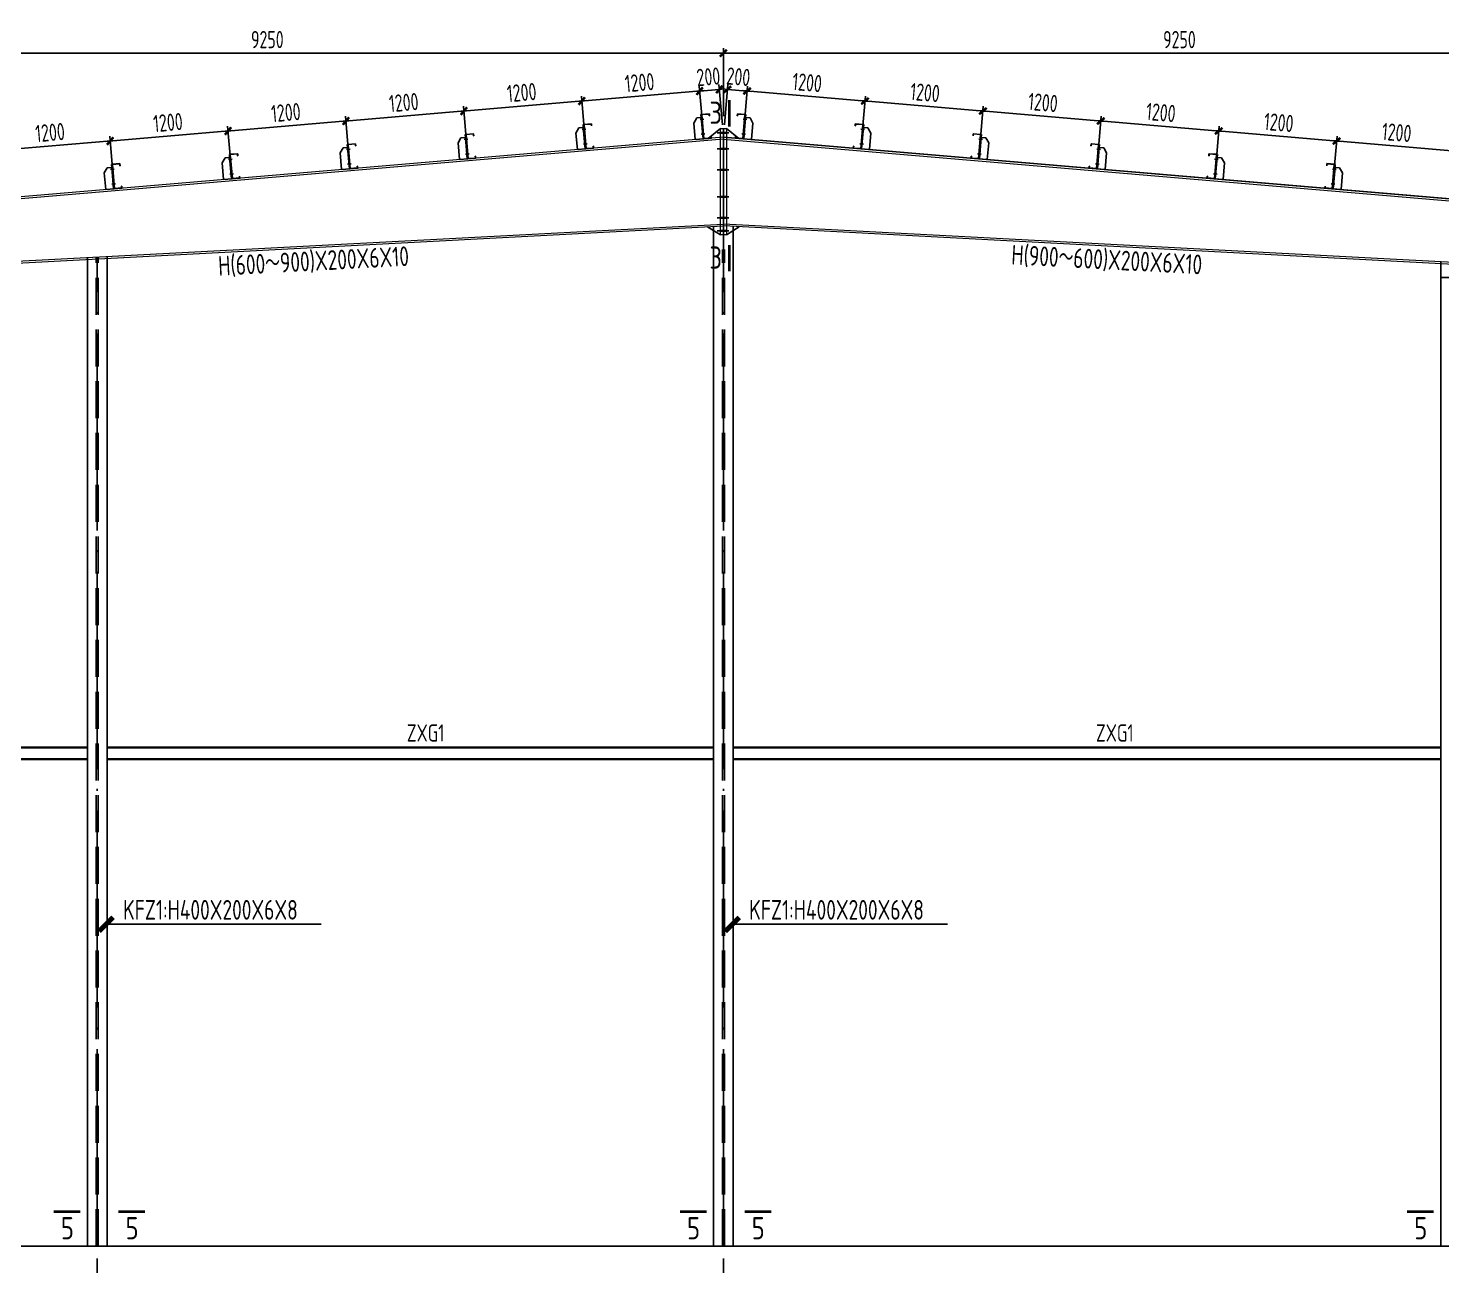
# Model space of a CAD drawing. Extents: x -3102990 to -851544, y -5293060 to -2540151.
# Drawn here: x -1433935 to -1405266, y -2659002 to -2633894 of the extents above; entities that cross this region are included whole.
import ezdxf

# ---------------------------------------------------------------- set-up
doc = ezdxf.new("R2010")
doc.units = 0
doc.header["$LTSCALE"] = 1000
doc.header["$PDMODE"] = 1
doc.linetypes.add('DASH', pattern=[0.35, 0.25, -0.1])
doc.linetypes.add('DOTE', pattern=[2.4200000000000004, 2, -0.2, 0.02, -0.2])
doc.layers.get('0').update_dxf_attribs({"linetype": 'CONTINUOUS'})
doc.layers.get('Defpoints').update_dxf_attribs({"linetype": 'CONTINUOUS'})
for name, color, linetype in [('10', 7, 'CONTINUOUS'), ('AXIS', 253, 'DOTE'), ('COLU', 7, 'CONTINUOUS'), ('DIM', 3, 'CONTINUOUS'), ('NUM', 7, 'CONTINUOUS'), ('REIN', 1, 'CONTINUOUS'), ('TEXT', 7, 'CONTINUOUS'), ('THIN', 7, 'CONTINUOUS'), ('檩托', 151, 'CONTINUOUS')]:
    doc.layers.add(name, color=color, linetype=linetype)
doc.styles.add('SJQYTEXTSTYLE', font='GBXWXT.shx', dxfattribs={"bigfont": 'GBHZFS.shx'})
doc.styles.add('TSSD_Dimension', font='tssdeng.shx', dxfattribs={"width": 0.7, "bigfont": 'Hztxt.shx'})
doc.styles.add('TSSD_Norm', font='Tssdeng.shx', dxfattribs={"width": 0.75, "bigfont": 'hztxt.shx'})
doc.styles.add('TSSD_Rein', font='Tssdeng.shx', dxfattribs={"width": 0.75, "bigfont": 'hztxt.shx'})
doc.dimstyles.new('SJQY_30_100', dxfattribs={"dimtxt": 350, "dimasz": 100, "dimexe": 250, "dimexo": 250, "dimgap": 100, "dimtad": 1, "dimdec": 0, "dimlfac": 0.3, "dimzin": 0, "dimdsep": 46, "dimtxsty": 'SJQYTEXTSTYLE', "dimblk": 'ARCHTICK', "dimcen": 0, "dimclrd": 256, "dimclre": 256, "dimclrt": 256, "dimadec": 0, "dimazin": 0, "dimtfac": 1, "dimtdec": 0, "dimtix": 1, "dimtmove": 2, "dimatfit": 1, "dimldrblk": 'ARCHTICK', "dimfxl": 1, "dimtvp": 1, "dimtolj": 1, "dimtzin": 0, "dimlwd": -1, "dimlwe": -1, "dimarcsym": 0})
doc.dimstyles.new('TSSD_50_100', dxfattribs={"dimtxt": 350, "dimasz": 100, "dimexe": 100, "dimexo": 250, "dimgap": 100, "dimtad": 1, "dimdec": 0, "dimlfac": 0.5, "dimzin": 0, "dimdsep": 46, "dimtxsty": 'TSSD_Dimension', "dimblk": 'ARCHTICK', "dimcen": 0, "dimdle": 100, "dimclrt": 7, "dimadec": 0, "dimazin": 0, "dimtfac": 1, "dimtdec": 0, "dimtix": 1, "dimtmove": 2, "dimatfit": 3, "dimfxl": 1, "dimtolj": 1, "dimtzin": 0, "dimarcsym": 0})

# ---------------------------------------------------------------- blocks, each defined once
blk = doc.blocks.new('_ArchTick')
at = {"color": 0, "const_width": 0.5}
blk.add_lwpolyline([(-0.7071067811866669, -0.7071067811866669), (0.7071067811866669, 0.7071067811866669)], dxfattribs=at)
blk = doc.blocks.new('*D82')
at = {"layer": 'Defpoints', "color": 0, "ltscale": 1.5}
for p in [(-1449336.160786035, -2658605.712315372), (-1390336.160786035, -2658605.712315371), (-1390336.160786035, -2660576.487612515)]:
    blk.add_point(p, dxfattribs=at)
at = {"layer": 'DIM', "color": 0, "lineweight": -2, "ltscale": 1.5}
for p, q in [((-1449336.160786035, -2658855.712315372), (-1449336.160786035, -2660676.487612515)), ((-1390336.160786035, -2658855.712315371), (-1390336.160786035, -2660676.487612515)), ((-1449436.160786035, -2660576.487612515), (-1390236.160786035, -2660576.487612515))]:
    blk.add_line(p, q, dxfattribs=at)
at = {"layer": 'DIM', "color": 0, "lineweight": -2, "ltscale": 1.5, "xscale": 100, "yscale": 100, "zscale": 100, "rotation": 180}
blk.add_blockref('_ArchTick', (-1449336.160786035, -2660576.487612515), dxfattribs=at)
at = {"layer": 'DIM', "color": 0, "lineweight": -2, "ltscale": 1.5, "xscale": 100, "yscale": 100, "zscale": 100}
blk.add_blockref('_ArchTick', (-1390336.160786035, -2660576.487612515), dxfattribs=at)
at = {"layer": 'DIM', "color": 7, "ltscale": 1.5, "insert": (-1419836.160786035, -2660301.487612515), "char_height": 350, "attachment_point": 5, "style": 'TSSD_Dimension'}
blk.add_mtext('\\A1;29500', dxfattribs=at)
blk = doc.blocks.new('A$C28752233')
at = {"layer": '檩托'}
for p, q in [((-151.4193893836346, 22.72065077070147), (-218.6906250243774, -78.09234981797636)), ((-59.53504422144033, 22.72065084520727), (-151.4193893836346, 22.72065077070147)), ((-59.53504426591098, 83.31289750477299), (-59.53504422144033, 22.72065084520727)), ((-46.05664426169824, 83.31289751455188), (-59.53504426591098, 83.31289750477299)), ((-59.53504422144033, 22.72065084520727), (-59.53504391090246, -416.6870925971307)), ((-46.05664426169824, 83.31289751455188), (111.1913557880325, 83.31289762351662)), ((-46.05664390651509, -416.6870925882831), (-46.05664426169824, 83.31289751455188)), ((-46.05664390651509, -416.6870925882831), (-46.05664426169824, 83.31289751455188)), ((-40.4406442559557, 77.69689751788974), (-40.44064390909625, -411.0710925851017)), ((105.5753557906719, 77.69689762126654), (-40.4406442559557, 77.69689751788974)), ((105.5753558196011, 38.38489762227982), (105.5753557906719, 77.69689762126654)), ((111.1913558212109, 38.38489762600511), (105.5753558196011, 38.38489762227982)), ((111.1913557880325, 83.31289762351662), (111.1913558212109, 38.38489762600511)), ((-218.6906250243774, -78.09234981797636), (-218.6906247877632, -416.6870927182026)), ((-86.64684145030333, -17.77510250872001), (-11.9897228529444, -17.77510245610029)), ((-218.6906247877632, -416.6870927182026), (-46.05664390651509, -416.6870925882831)), ((-86.64684124349151, -315.5990926218219), (-11.98972264642362, -315.5990925696678)), ((111.1913561429828, -416.6870924793184), (-46.05664390651509, -416.6870925882831)), ((-40.44064390909625, -411.0710925851017), (105.5753561372403, -411.0710924826562)), ((105.5753561082529, -371.7590924846008), (111.1913561098627, -371.7590924808756)), ((105.5753561372403, -411.0710924826562), (105.5753561082529, -371.7590924846008)), ((111.1913561098627, -371.7590924808756), (111.1913561429828, -416.6870924793184))]:
    blk.add_line(p, q, dxfattribs=at)
at = {"layer": '檩托', "const_width": 19.99999999938275, "elevation": 792.9999999755224}
blk.add_lwpolyline([(-59.53504419163801, -17.77510248916224), (-40.44064418581547, -17.77510247565806)], dxfattribs=at)
at = {"layer": '檩托', "const_width": 19.99999999938275}
blk.add_lwpolyline([(-59.5350439849426, -315.5990926031955), (-40.44064397941111, -315.5990925906226)], dxfattribs=at)
blk = doc.blocks.new('*D83')
at = {"layer": 'Defpoints', "color": 0, "ltscale": 1.5}
for p in [(-1420317.024657983, -2635168.437456179), (-1419836.160786035, -2636105.712315371), (-1420234.732107994, -2636139.489546046)]:
    blk.add_point(p, dxfattribs=at)
at = {"layer": 'DIM', "color": 0, "lineweight": -2, "ltscale": 1.5}
for p, q in [((-1420317.024657983, -2635168.437456179), (-1420416.667488472, -2635176.881763848)), ((-1420255.842877165, -2635890.382469822), (-1420325.468965651, -2635068.794625689)), ((-1419918.453336024, -2635134.660225505), (-1420317.024657983, -2635168.437456179)), ((-1419857.271555207, -2635856.605239147), (-1419926.897643693, -2635035.017395015)), ((-1419918.453336024, -2635134.660225505), (-1419818.810505535, -2635126.215917836))]:
    blk.add_line(p, q, dxfattribs=at)
at = {"layer": 'DIM', "color": 0, "lineweight": -2, "ltscale": 1.5, "xscale": 100, "yscale": 100, "zscale": 100}
for p, rotation in [((-1420317.024657983, -2635168.437456179), 4.844000375071663), ((-1419918.453336024, -2635134.660225505), 184.8440003750717)]:
    blk.add_blockref('_ArchTick', p, dxfattribs=dict(at, rotation=rotation))
at = {"layer": 'DIM', "color": 7, "ltscale": 1.5, "insert": (-1420140.960843092, -2634877.531056995), "char_height": 350, "attachment_point": 5, "rotation": 4.844000375071663, "style": 'TSSD_Dimension'}
blk.add_mtext('\\A1;200', dxfattribs=at)
blk = doc.blocks.new('*D84')
at = {"layer": 'Defpoints', "color": 0, "ltscale": 1.5}
for p in [(-1422708.452566181, -2635371.100838228), (-1422626.160016195, -2636342.152928096), (-1420234.732107994, -2636139.489546045)]:
    blk.add_point(p, dxfattribs=at)
at = {"layer": 'DIM', "color": 0, "lineweight": -2, "ltscale": 1.5}
for p, q in [((-1420217.38182749, -2635159.993148515), (-1422808.095396671, -2635379.545145897)), ((-1420255.842877165, -2635890.382469821), (-1420325.468965648, -2635068.794625694)), ((-1422647.270785366, -2636093.045851872), (-1422716.89687385, -2635271.458007738))]:
    blk.add_line(p, q, dxfattribs=at)
at = {"layer": 'DIM', "color": 0, "lineweight": -2, "ltscale": 1.5, "xscale": 100, "yscale": 100, "zscale": 100}
for p, rotation in [((-1420317.02465798, -2635168.437456184), 4.844000374924411), ((-1422708.452566181, -2635371.100838228), 184.8440003749244)]:
    blk.add_blockref('_ArchTick', p, dxfattribs=dict(at, rotation=rotation))
at = {"layer": 'DIM', "color": 7, "ltscale": 1.5, "insert": (-1421535.960458169, -2634995.751363359), "char_height": 350, "attachment_point": 5, "rotation": 4.844000374924467, "style": 'TSSD_Dimension'}
blk.add_mtext('\\A1;1200', dxfattribs=at)
blk = doc.blocks.new('*D85')
at = {"layer": 'Defpoints', "color": 0, "ltscale": 1.5}
for p in [(-1425099.880511299, -2635573.764223407), (-1422626.160016195, -2636342.152928096), (-1425017.587961313, -2636544.816313275)]:
    blk.add_point(p, dxfattribs=at)
at = {"layer": 'DIM', "color": 0, "lineweight": -2, "ltscale": 1.5}
for p, q in [((-1422608.809735691, -2635362.656530567), (-1425199.523341789, -2635582.208531076)), ((-1425038.698730484, -2636295.709237051), (-1425108.324818968, -2635474.121392918)), ((-1422647.270785366, -2636093.045851872), (-1422716.896873849, -2635271.458007745))]:
    blk.add_line(p, q, dxfattribs=at)
at = {"layer": 'DIM', "color": 0, "lineweight": -2, "ltscale": 1.5, "xscale": 100, "yscale": 100, "zscale": 100}
for p, rotation in [((-1425099.880511299, -2635573.764223407), 184.8440003749244), ((-1422708.452566181, -2635371.100838235), 4.844000374924411)]:
    blk.add_blockref('_ArchTick', p, dxfattribs=dict(at, rotation=rotation))
at = {"layer": 'DIM', "color": 7, "ltscale": 1.5, "insert": (-1423927.388384828, -2635198.414746975), "char_height": 350, "attachment_point": 5, "rotation": 4.844000374924467, "style": 'TSSD_Dimension'}
blk.add_mtext('\\A1;1200', dxfattribs=at)
blk = doc.blocks.new('*D86')
at = {"layer": 'Defpoints', "color": 0, "ltscale": 1.5}
for p in [(-1427491.30845352, -2635776.42760834), (-1425017.587961313, -2636544.816313275), (-1427409.015903534, -2636747.479698209)]:
    blk.add_point(p, dxfattribs=at)
at = {"layer": 'DIM', "color": 0, "lineweight": -2, "ltscale": 1.5}
for p, q in [((-1425038.698730484, -2636295.709237051), (-1425108.324818967, -2635474.121392922)), ((-1425000.237680809, -2635565.319915744), (-1427590.95128401, -2635784.871916008)), ((-1427430.126672705, -2636498.372621985), (-1427499.752761189, -2635676.78477785))]:
    blk.add_line(p, q, dxfattribs=at)
at = {"layer": 'DIM', "color": 0, "lineweight": -2, "ltscale": 1.5, "xscale": 100, "yscale": 100, "zscale": 100}
for p, rotation in [((-1425099.880511299, -2635573.764223412), 4.844000374924411), ((-1427491.30845352, -2635776.42760834), 184.8440003749244)]:
    blk.add_blockref('_ArchTick', p, dxfattribs=dict(at, rotation=rotation))
at = {"layer": 'DIM', "color": 7, "ltscale": 1.5, "insert": (-1426318.816328498, -2635401.078132029), "char_height": 350, "attachment_point": 5, "rotation": 4.844000374924467, "style": 'TSSD_Dimension'}
blk.add_mtext('\\A1;1200', dxfattribs=at)
blk = doc.blocks.new('*D87')
at = {"layer": 'Defpoints', "color": 0, "ltscale": 1.5}
for p in [(-1429882.736361722, -2635979.090990393), (-1429800.443811736, -2636950.14308026), (-1427409.015903534, -2636747.47969821)]:
    blk.add_point(p, dxfattribs=at)
at = {"layer": 'DIM', "color": 0, "lineweight": -2, "ltscale": 1.5}
for p, q in [((-1427391.66562303, -2635767.98330068), (-1429982.379192211, -2635987.535298062)), ((-1427430.126672705, -2636498.372621986), (-1427499.752761188, -2635676.784777859)), ((-1429821.554580906, -2636701.036004036), (-1429891.18066939, -2635879.448159903))]:
    blk.add_line(p, q, dxfattribs=at)
at = {"layer": 'DIM', "color": 0, "lineweight": -2, "ltscale": 1.5, "xscale": 100, "yscale": 100, "zscale": 100}
for p, rotation in [((-1427491.30845352, -2635776.427608348), 4.844000374924411), ((-1429882.736361722, -2635979.090990393), 184.8440003749244)]:
    blk.add_blockref('_ArchTick', p, dxfattribs=dict(at, rotation=rotation))
at = {"layer": 'DIM', "color": 7, "ltscale": 1.5, "insert": (-1428710.244253709, -2635603.741515524), "char_height": 350, "attachment_point": 5, "rotation": 4.844000374924467, "style": 'TSSD_Dimension'}
blk.add_mtext('\\A1;1200', dxfattribs=at)
blk = doc.blocks.new('*D88')
at = {"layer": 'Defpoints', "color": 0, "ltscale": 1.5}
for p in [(-1432274.164306839, -2636181.754375571), (-1429800.443811736, -2636950.14308026), (-1432191.871756854, -2637152.806465439)]:
    blk.add_point(p, dxfattribs=at)
at = {"layer": 'DIM', "color": 0, "lineweight": -2, "ltscale": 1.5}
for p, q in [((-1429783.093531231, -2635970.64668273), (-1432373.807137329, -2636190.19868324)), ((-1432212.982526024, -2636903.699389215), (-1432282.608614508, -2636082.111545082)), ((-1429821.554580906, -2636701.036004036), (-1429891.180669389, -2635879.448159909))]:
    blk.add_line(p, q, dxfattribs=at)
at = {"layer": 'DIM', "color": 0, "lineweight": -2, "ltscale": 1.5, "xscale": 100, "yscale": 100, "zscale": 100}
for p, rotation in [((-1432274.164306839, -2636181.754375571), 184.8440003749244), ((-1429882.736361721, -2635979.090990399), 4.844000374924411)]:
    blk.add_blockref('_ArchTick', p, dxfattribs=dict(at, rotation=rotation))
at = {"layer": 'DIM', "color": 7, "ltscale": 1.5, "insert": (-1431101.672180368, -2635806.404899138), "char_height": 350, "attachment_point": 5, "rotation": 4.844000374924467, "style": 'TSSD_Dimension'}
blk.add_mtext('\\A1;1200', dxfattribs=at)
blk = doc.blocks.new('*D89')
at = {"layer": 'Defpoints', "color": 0, "ltscale": 1.5}
for p in [(-1434665.592249061, -2636384.417760506), (-1432191.871756854, -2637152.806465439), (-1434583.299699074, -2637355.469850373)]:
    blk.add_point(p, dxfattribs=at)
at = {"layer": 'DIM', "color": 0, "lineweight": -2, "ltscale": 1.5}
for p, q in [((-1432212.982526024, -2636903.699389215), (-1432282.608614507, -2636082.111545089)), ((-1432174.521476349, -2636173.31006791), (-1434765.23507955, -2636392.862068174)), ((-1434604.410468245, -2637106.362774149), (-1434674.036556729, -2636284.774930016))]:
    blk.add_line(p, q, dxfattribs=at)
at = {"layer": 'DIM', "color": 0, "lineweight": -2, "ltscale": 1.5, "xscale": 100, "yscale": 100, "zscale": 100}
for p, rotation in [((-1432274.164306839, -2636181.754375579), 4.844000374924411), ((-1434665.592249061, -2636384.417760506), 184.8440003749244)]:
    blk.add_blockref('_ArchTick', p, dxfattribs=dict(at, rotation=rotation))
at = {"layer": 'DIM', "color": 7, "ltscale": 1.5, "insert": (-1433493.100124038, -2636009.068284196), "char_height": 350, "attachment_point": 5, "rotation": 4.844000374924467, "style": 'TSSD_Dimension'}
blk.add_mtext('\\A1;1200', dxfattribs=at)
blk = doc.blocks.new('*D94')
at = {"layer": 'Defpoints', "color": 0, "ltscale": 1.5}
for p in [(-1438336.160786035, -2634398.650679577), (-1438336.160786035, -2635925.712315371), (-1419836.160786035, -2635925.712315371)]:
    blk.add_point(p, dxfattribs=at)
at = {"layer": 'DIM', "color": 0, "lineweight": -2, "ltscale": 1.5}
for p, q in [((-1438336.160786035, -2635675.712315371), (-1438336.160786035, -2634298.650679577)), ((-1419836.160786035, -2635675.712315371), (-1419836.160786035, -2634298.650679577)), ((-1419736.160786035, -2634398.650679577), (-1438436.160786035, -2634398.650679577))]:
    blk.add_line(p, q, dxfattribs=at)
at = {"layer": 'DIM', "color": 0, "lineweight": -2, "ltscale": 1.5, "xscale": 100, "yscale": 100, "zscale": 100, "rotation": 180}
blk.add_blockref('_ArchTick', (-1438336.160786035, -2634398.650679577), dxfattribs=at)
at = {"layer": 'DIM', "color": 0, "lineweight": -2, "ltscale": 1.5, "xscale": 100, "yscale": 100, "zscale": 100}
blk.add_blockref('_ArchTick', (-1419836.160786035, -2634398.650679577), dxfattribs=at)
at = {"layer": 'DIM', "color": 7, "ltscale": 1.5, "insert": (-1429086.160786035, -2634123.650679577), "char_height": 350, "attachment_point": 5, "style": 'TSSD_Dimension'}
blk.add_mtext('\\A1;9250', dxfattribs=at)
blk = doc.blocks.new('*D115')
at = {"layer": 'Defpoints', "color": 0, "ltscale": 1.5}
for p in [(-1416963.869005883, -2635371.10083823), (-1419437.589464077, -2636139.489546045), (-1417046.161555876, -2636342.152928096)]:
    blk.add_point(p, dxfattribs=at)
at = {"layer": 'DIM', "color": 0, "lineweight": -2, "ltscale": 1.5}
for p, q in [((-1419454.939744572, -2635159.993148499), (-1416864.226175393, -2635379.545145899)), ((-1419416.478694904, -2635890.382469821), (-1419346.852606414, -2635068.794625678)), ((-1417025.050786703, -2636093.045851872), (-1416955.424698214, -2635271.45800774))]:
    blk.add_line(p, q, dxfattribs=at)
at = {"layer": 'DIM', "color": 0, "lineweight": -2, "ltscale": 1.5, "xscale": 100, "yscale": 100, "zscale": 100}
for p, rotation in [((-1419355.296914083, -2635168.437456168), 175.1559996246609), ((-1416963.869005883, -2635371.10083823), 355.1559996246609)]:
    blk.add_blockref('_ArchTick', p, dxfattribs=dict(at, rotation=rotation))
at = {"layer": 'DIM', "color": 7, "ltscale": 1.5, "insert": (-1418136.361113893, -2634995.751363352), "char_height": 350, "attachment_point": 5, "rotation": 355.15599962466086, "style": 'TSSD_Dimension'}
blk.add_mtext('\\A1;1200', dxfattribs=at)
blk = doc.blocks.new('*D116')
at = {"layer": 'Defpoints', "color": 0, "ltscale": 1.5}
for p in [(-1414572.441060765, -2635573.764223408), (-1417046.161555876, -2636342.152928096), (-1414654.733610758, -2636544.816313275)]:
    blk.add_point(p, dxfattribs=at)
at = {"layer": 'DIM', "color": 0, "lineweight": -2, "ltscale": 1.5}
for p, q in [((-1417063.511836371, -2635362.656530548), (-1414472.798230275, -2635582.208531077)), ((-1417025.050786703, -2636093.045851872), (-1416955.424698213, -2635271.458007728)), ((-1414633.622841585, -2636295.709237051), (-1414563.996753096, -2635474.121392918))]:
    blk.add_line(p, q, dxfattribs=at)
at = {"layer": 'DIM', "color": 0, "lineweight": -2, "ltscale": 1.5, "xscale": 100, "yscale": 100, "zscale": 100}
for p, rotation in [((-1416963.869005882, -2635371.100838217), 175.1559996246609), ((-1414572.441060765, -2635573.764223408), 355.1559996246609)]:
    blk.add_blockref('_ArchTick', p, dxfattribs=dict(at, rotation=rotation))
at = {"layer": 'DIM', "color": 7, "ltscale": 1.5, "insert": (-1415744.933187233, -2635198.414746966), "char_height": 350, "attachment_point": 5, "rotation": 355.15599962466086, "style": 'TSSD_Dimension'}
blk.add_mtext('\\A1;1200', dxfattribs=at)
blk = doc.blocks.new('*D117')
at = {"layer": 'Defpoints', "color": 0, "ltscale": 1.5}
for p in [(-1412181.013118543, -2635776.427608343), (-1414654.733610758, -2636544.816313275), (-1412263.305668537, -2636747.479698209)]:
    blk.add_point(p, dxfattribs=at)
at = {"layer": 'DIM', "color": 0, "lineweight": -2, "ltscale": 1.5}
for p, q in [((-1414633.622841585, -2636295.709237051), (-1414563.996753095, -2635474.121392909)), ((-1414672.083891253, -2635565.319915729), (-1412081.370288054, -2635784.871916012)), ((-1412242.194899364, -2636498.372621985), (-1412172.568810874, -2635676.784777853))]:
    blk.add_line(p, q, dxfattribs=at)
at = {"layer": 'DIM', "color": 0, "lineweight": -2, "ltscale": 1.5, "xscale": 100, "yscale": 100, "zscale": 100}
for p, rotation in [((-1414572.441060764, -2635573.764223398), 175.1559996246609), ((-1412181.013118543, -2635776.427608343), 355.1559996246609)]:
    blk.add_blockref('_ArchTick', p, dxfattribs=dict(at, rotation=rotation))
at = {"layer": 'DIM', "color": 7, "ltscale": 1.5, "insert": (-1413353.505243564, -2635401.078132024), "char_height": 350, "attachment_point": 5, "rotation": 355.15599962466086, "style": 'TSSD_Dimension'}
blk.add_mtext('\\A1;1200', dxfattribs=at)
blk = doc.blocks.new('*D118')
at = {"layer": 'Defpoints', "color": 0, "ltscale": 1.5}
for p in [(-1409789.585210342, -2635979.090990392), (-1412263.305668536, -2636747.47969821), (-1409871.877760336, -2636950.14308026)]:
    blk.add_point(p, dxfattribs=at)
at = {"layer": 'DIM', "color": 0, "lineweight": -2, "ltscale": 1.5}
for p, q in [((-1412280.655949032, -2635767.983300661), (-1409689.942379853, -2635987.535298061)), ((-1412242.194899364, -2636498.372621985), (-1412172.568810873, -2635676.78477784)), ((-1409850.766991163, -2636701.036004036), (-1409781.140902673, -2635879.448159902))]:
    blk.add_line(p, q, dxfattribs=at)
at = {"layer": 'DIM', "color": 0, "lineweight": -2, "ltscale": 1.5, "xscale": 100, "yscale": 100, "zscale": 100}
for p, rotation in [((-1412181.013118542, -2635776.42760833), 175.1559996246609), ((-1409789.585210342, -2635979.090990392), 355.1559996246609)]:
    blk.add_blockref('_ArchTick', p, dxfattribs=dict(at, rotation=rotation))
at = {"layer": 'DIM', "color": 7, "ltscale": 1.5, "insert": (-1410962.077318353, -2635603.741515514), "char_height": 350, "attachment_point": 5, "rotation": 355.15599962466086, "style": 'TSSD_Dimension'}
blk.add_mtext('\\A1;1200', dxfattribs=at)
blk = doc.blocks.new('*D119')
at = {"layer": 'Defpoints', "color": 0, "ltscale": 1.5}
for p in [(-1407398.157265224, -2636181.754375572), (-1409871.877760336, -2636950.14308026), (-1407480.449815218, -2637152.806465439)]:
    blk.add_point(p, dxfattribs=at)
at = {"layer": 'DIM', "color": 0, "lineweight": -2, "ltscale": 1.5}
for p, q in [((-1409889.228040831, -2635970.646682713), (-1407298.514434735, -2636190.198683241)), ((-1409850.766991163, -2636701.036004036), (-1409781.140902672, -2635879.448159892)), ((-1407459.339046045, -2636903.699389215), (-1407389.712957555, -2636082.111545082))]:
    blk.add_line(p, q, dxfattribs=at)
at = {"layer": 'DIM', "color": 0, "lineweight": -2, "ltscale": 1.5, "xscale": 100, "yscale": 100, "zscale": 100}
for p, rotation in [((-1409789.585210341, -2635979.090990382), 175.1559996246609), ((-1407398.157265224, -2636181.754375572), 355.1559996246609)]:
    blk.add_blockref('_ArchTick', p, dxfattribs=dict(at, rotation=rotation))
at = {"layer": 'DIM', "color": 7, "ltscale": 1.5, "insert": (-1408570.649391693, -2635806.404899131), "char_height": 350, "attachment_point": 5, "rotation": 355.15599962466086, "style": 'TSSD_Dimension'}
blk.add_mtext('\\A1;1200', dxfattribs=at)
blk = doc.blocks.new('*D120')
at = {"layer": 'Defpoints', "color": 0, "ltscale": 1.5}
for p in [(-1405006.729323003, -2636384.417760504), (-1407480.449815218, -2637152.806465439), (-1405089.021872997, -2637355.469850373)]:
    blk.add_point(p, dxfattribs=at)
at = {"layer": 'DIM', "color": 0, "lineweight": -2, "ltscale": 1.5}
for p, q in [((-1407459.339046045, -2636903.699389215), (-1407389.712957554, -2636082.111545069)), ((-1407497.800095713, -2636173.31006789), (-1404907.086492514, -2636392.862068173)), ((-1405067.911103824, -2637106.362774149), (-1404998.285015334, -2636284.774930014))]:
    blk.add_line(p, q, dxfattribs=at)
at = {"layer": 'DIM', "color": 0, "lineweight": -2, "ltscale": 1.5, "xscale": 100, "yscale": 100, "zscale": 100}
for p, rotation in [((-1407398.157265223, -2636181.754375559), 175.1559996246609), ((-1405006.729323003, -2636384.417760504), 355.1559996246609)]:
    blk.add_blockref('_ArchTick', p, dxfattribs=dict(at, rotation=rotation))
at = {"layer": 'DIM', "color": 7, "ltscale": 1.5, "insert": (-1406179.221448024, -2636009.068284185), "char_height": 350, "attachment_point": 5, "rotation": 355.15599962466086, "style": 'TSSD_Dimension'}
blk.add_mtext('\\A1;1200', dxfattribs=at)
blk = doc.blocks.new('*D125')
at = {"layer": 'Defpoints', "color": 0, "ltscale": 1.5}
for p in [(-1401336.160786035, -2634398.650679577), (-1419836.160786035, -2635925.712315371), (-1401336.160786035, -2635925.712315371)]:
    blk.add_point(p, dxfattribs=at)
at = {"layer": 'DIM', "color": 0, "lineweight": -2, "ltscale": 1.5}
for p, q in [((-1419836.160786035, -2635675.712315371), (-1419836.160786035, -2634298.650679577)), ((-1401336.160786035, -2635675.712315371), (-1401336.160786035, -2634298.650679577)), ((-1419936.160786035, -2634398.650679577), (-1401236.160786035, -2634398.650679577))]:
    blk.add_line(p, q, dxfattribs=at)
at = {"layer": 'DIM', "color": 0, "lineweight": -2, "ltscale": 1.5, "xscale": 100, "yscale": 100, "zscale": 100, "rotation": 180}
blk.add_blockref('_ArchTick', (-1419836.160786035, -2634398.650679577), dxfattribs=at)
at = {"layer": 'DIM', "color": 0, "lineweight": -2, "ltscale": 1.5, "xscale": 100, "yscale": 100, "zscale": 100}
blk.add_blockref('_ArchTick', (-1401336.160786035, -2634398.650679577), dxfattribs=at)
at = {"layer": 'DIM', "color": 7, "ltscale": 1.5, "insert": (-1410586.160786035, -2634123.650679577), "char_height": 350, "attachment_point": 5, "style": 'TSSD_Dimension'}
blk.add_mtext('\\A1;9250', dxfattribs=at)
blk = doc.blocks.new('*D130')
at = {"layer": 'Defpoints', "color": 0, "ltscale": 1.5}
for p in [(-1419355.296914088, -2635168.437456178), (-1419836.160786035, -2636105.712315372), (-1419437.589464077, -2636139.489546046)]:
    blk.add_point(p, dxfattribs=at)
at = {"layer": 'DIM', "color": 0, "lineweight": -2, "ltscale": 1.5}
for p, q in [((-1419753.868236047, -2635134.660225503), (-1419853.511066537, -2635126.215917835)), ((-1419815.050016864, -2635856.605239147), (-1419745.423928378, -2635035.017395013)), ((-1419753.868236047, -2635134.660225503), (-1419355.296914088, -2635168.437456178)), ((-1419416.478694905, -2635890.382469821), (-1419346.852606419, -2635068.794625688)), ((-1419355.296914088, -2635168.437456178), (-1419255.654083598, -2635176.881763846))]:
    blk.add_line(p, q, dxfattribs=at)
at = {"layer": 'DIM', "color": 0, "lineweight": -2, "ltscale": 1.5, "xscale": 100, "yscale": 100, "zscale": 100}
for p, rotation in [((-1419753.868236047, -2635134.660225503), 355.1559996249284), ((-1419355.296914088, -2635168.437456178), 175.1559996249283)]:
    blk.add_blockref('_ArchTick', p, dxfattribs=dict(at, rotation=rotation))
at = {"layer": 'DIM', "color": 7, "ltscale": 1.5, "insert": (-1419531.360728979, -2634877.531056994), "char_height": 350, "attachment_point": 5, "rotation": 355.1559996249283, "style": 'TSSD_Dimension'}
blk.add_mtext('\\A1;200', dxfattribs=at)
blk = doc.blocks.new('*D310')
at = {"layer": 'Defpoints', "color": 0, "ltscale": 1.5}
for p in [(-1449336.160786035, -2658605.712315371), (-1432536.160786035, -2658605.712315371), (-1432536.160786035, -2659609.803396065)]:
    blk.add_point(p, dxfattribs=at)
at = {"layer": 'DIM', "color": 0, "lineweight": -2, "ltscale": 1.5}
for p, q in [((-1449336.160786035, -2658855.712315371), (-1449336.160786035, -2659709.803396065)), ((-1432536.160786035, -2658855.712315371), (-1432536.160786035, -2659709.803396065)), ((-1449436.160786035, -2659609.803396065), (-1432436.160786035, -2659609.803396065))]:
    blk.add_line(p, q, dxfattribs=at)
at = {"layer": 'DIM', "color": 0, "lineweight": -2, "ltscale": 1.5, "xscale": 100, "yscale": 100, "zscale": 100, "rotation": 180}
blk.add_blockref('_ArchTick', (-1449336.160786035, -2659609.803396065), dxfattribs=at)
at = {"layer": 'DIM', "color": 0, "lineweight": -2, "ltscale": 1.5, "xscale": 100, "yscale": 100, "zscale": 100}
blk.add_blockref('_ArchTick', (-1432536.160786035, -2659609.803396065), dxfattribs=at)
at = {"layer": 'DIM', "color": 7, "ltscale": 1.5, "insert": (-1440936.160786035, -2659334.803396065), "char_height": 350, "attachment_point": 5, "style": 'TSSD_Dimension'}
blk.add_mtext('\\A1;8400', dxfattribs=at)
blk = doc.blocks.new('*D311')
at = {"layer": 'Defpoints', "color": 0, "ltscale": 1.5}
for p in [(-1432536.160786035, -2658605.712315371), (-1419836.160786035, -2658605.712315371), (-1419836.160786035, -2659609.803396065)]:
    blk.add_point(p, dxfattribs=at)
at = {"layer": 'DIM', "color": 0, "lineweight": -2, "ltscale": 1.5}
for p, q in [((-1432536.160786035, -2658855.712315371), (-1432536.160786035, -2659709.803396065)), ((-1419836.160786035, -2658855.712315371), (-1419836.160786035, -2659709.803396065)), ((-1432636.160786035, -2659609.803396065), (-1419736.160786035, -2659609.803396065))]:
    blk.add_line(p, q, dxfattribs=at)
at = {"layer": 'DIM', "color": 0, "lineweight": -2, "ltscale": 1.5, "xscale": 100, "yscale": 100, "zscale": 100, "rotation": 180}
blk.add_blockref('_ArchTick', (-1432536.160786035, -2659609.803396065), dxfattribs=at)
at = {"layer": 'DIM', "color": 0, "lineweight": -2, "ltscale": 1.5, "xscale": 100, "yscale": 100, "zscale": 100}
blk.add_blockref('_ArchTick', (-1419836.160786035, -2659609.803396065), dxfattribs=at)
at = {"layer": 'DIM', "color": 7, "ltscale": 1.5, "insert": (-1426186.160786035, -2659334.803396065), "char_height": 350, "attachment_point": 5, "style": 'TSSD_Dimension'}
blk.add_mtext('\\A1;6350', dxfattribs=at)
blk = doc.blocks.new('*D313')
at = {"layer": 'Defpoints', "color": 0, "ltscale": 1.5}
for p in [(-1419836.160786035, -2658605.712315371), (-1405086.160786035, -2658605.712315371), (-1419836.160786035, -2659609.803396065)]:
    blk.add_point(p, dxfattribs=at)
at = {"layer": 'DIM', "color": 0, "lineweight": -2, "ltscale": 1.5}
for p, q in [((-1419836.160786035, -2658855.712315371), (-1419836.160786035, -2659709.803396065)), ((-1405086.160786035, -2658855.712315371), (-1405086.160786035, -2659709.803396065)), ((-1404986.160786035, -2659609.803396065), (-1419936.160786035, -2659609.803396065))]:
    blk.add_line(p, q, dxfattribs=at)
at = {"layer": 'DIM', "color": 0, "lineweight": -2, "ltscale": 1.5, "xscale": 100, "yscale": 100, "zscale": 100, "rotation": 180}
blk.add_blockref('_ArchTick', (-1419836.160786035, -2659609.803396065), dxfattribs=at)
at = {"layer": 'DIM', "color": 0, "lineweight": -2, "ltscale": 1.5, "xscale": 100, "yscale": 100, "zscale": 100}
blk.add_blockref('_ArchTick', (-1405086.160786035, -2659609.803396065), dxfattribs=at)
at = {"layer": 'DIM', "color": 7, "ltscale": 1.5, "insert": (-1412461.160786035, -2659334.803396065), "char_height": 350, "attachment_point": 5, "style": 'TSSD_Dimension'}
blk.add_mtext('\\A1;7375', dxfattribs=at)

msp = doc.modelspace()

# ---------------------------------------------------------------- linework, layer by layer
at = {"ltscale": 1.5}
msp.add_line((-1419836.160786035, -2636105.712315371), (-1390336.160786035, -2638605.712315371), dxfattribs=at)
at = {"layer": '10', "color": 6, "const_width": 50}
for points in [[(-1419715.668755775, -2635350.169608834), (-1419715.668755775, -2635890.169608834)], [(-1419715.668755775, -2638288.296393426), (-1419715.668755775, -2638828.296393426)]]:
    msp.add_lwpolyline(points, dxfattribs=at)
at = {"layer": '10', "color": 6, "const_width": 50, "elevation": -972.1999999999927}
for points in [[(-1433418.12705805, -2657903.666991537), (-1432878.12705805, -2657903.666991537)], [(-1432106.403479296, -2657903.666991537), (-1431566.403479296, -2657903.666991537)], [(-1420718.127058051, -2657903.666991537), (-1420178.127058051, -2657903.666991537)], [(-1419406.403479297, -2657903.666991537), (-1418866.403479297, -2657903.666991537)], [(-1405968.127058051, -2657903.666991537), (-1405428.127058051, -2657903.666991537)]]:
    msp.add_lwpolyline(points, dxfattribs=at)
at = {"layer": 'AXIS', "ltscale": 2}
for p, q in [((-1419836.160786035, -2658605.712315371), (-1419836.160786035, -2636105.712315371)), ((-1432536.160786035, -2658605.712315371), (-1432536.160786035, -2638532.989277873))]:
    msp.add_line(p, q, dxfattribs=at)
at = {"layer": 'COLU', "color": 4, "lineweight": 5}
for p, q in [((-1419836.160786035, -2636105.712315371), (-1449336.160786035, -2638605.712315371)), ((-1419836.160786035, -2636105.712315371), (-1390336.160786035, -2638605.712315371)), ((-1419832.783062968, -2636145.569447567), (-1449332.783062968, -2638645.569447567)), ((-1419839.538509103, -2636145.569447567), (-1390339.538509103, -2638645.569447567)), ((-1438236.652743112, -2638832.526406179), (-1419838.259723911, -2637865.767422584)), ((-1438234.553805237, -2638872.471298967), (-1419836.160786035, -2637905.712315371)), ((-1401437.767766834, -2638872.471298967), (-1419836.160786035, -2637905.712315371)), ((-1401435.668828959, -2638832.526406179), (-1419834.06184816, -2637865.767422584))]:
    msp.add_line(p, q, dxfattribs=at)
at = {"layer": 'COLU', "color": 4, "ltscale": 1.5}
for p, q in [((-1419896.160786035, -2635925.712315371), (-1420147.152814097, -2636132.067571987)), ((-1419964.138664543, -2636015.712315371), (-1419723.104235704, -2636015.712315371)), ((-1419776.160786035, -2635925.712315371), (-1419525.168757973, -2636132.067571987)), ((-1419964.138664543, -2636338.955321957), (-1419723.104235704, -2636338.955321957)), ((-1419964.138664543, -2636766.553634717), (-1419723.104235704, -2636766.553634717)), ((-1419964.138664543, -2637312.544918594), (-1419723.104235704, -2637312.544918594)), ((-1419964.138664543, -2637740.934620412), (-1419723.104235704, -2637740.934620412)), ((-1419896.160786035, -2638085.712315371), (-1420157.507798647, -2637922.597763517)), ((-1420036.160786035, -2658605.712315371), (-1420036.160786035, -2637916.221483021)), ((-1419964.138664543, -2638002.072567633), (-1419723.104235704, -2638002.072567633)), ((-1419776.160786035, -2638085.712315371), (-1419514.813773424, -2637922.597763517)), ((-1419636.160786035, -2658605.712315371), (-1419636.160786035, -2637916.221483021)), ((-1432736.160786035, -2658605.712315371), (-1432736.160786035, -2638543.498445523)), ((-1432336.160786035, -2658605.712315371), (-1432336.160786035, -2638522.480110223)), ((-1405286.160786036, -2658605.712315371), (-1405286.160786036, -2638630.844883183)), ((-1404886.160786036, -2638951.10188617), (-1405286.160786036, -2638951.101886171)), ((-1448100.094633882, -2648717.912312182), (-1432736.160786035, -2648717.912312182)), ((-1448090.198272253, -2648493.512312183), (-1432736.160786035, -2648493.512312183)), ((-1448089.748437634, -2648483.312312183), (-1432736.160786035, -2648483.312312183)), ((-1432336.160786035, -2648483.312312183), (-1420036.160786036, -2648483.312312183)), ((-1432336.160786035, -2648493.512312183), (-1420036.160786036, -2648493.512312183)), ((-1432336.160786035, -2648717.912312182), (-1420036.160786036, -2648717.912312182)), ((-1419636.160786035, -2648483.312312183), (-1405286.160786036, -2648483.312312183)), ((-1419636.160786035, -2648493.512312183), (-1405286.160786036, -2648493.512312183)), ((-1419636.160786035, -2648717.912312182), (-1405286.160786036, -2648717.912312182)), ((-1448100.544468501, -2648728.112312182), (-1432736.160786035, -2648728.112312182)), ((-1432336.160786035, -2648728.112312182), (-1420036.160786036, -2648728.112312183)), ((-1419636.160786035, -2648728.112312182), (-1405286.160786036, -2648728.112312182))]:
    msp.add_line(p, q, dxfattribs=at)
at = {"layer": 'COLU', "color": 4, "linetype": 'DASH', "ltscale": 3}
for p, q in [((-1419856.160786035, -2658605.712315371), (-1419856.160786036, -2638384.07429259)), ((-1419816.160786035, -2658605.712315371), (-1419816.160786036, -2638384.07429259)), ((-1432556.160786035, -2658605.712315371), (-1432556.160786035, -2638534.040194638)), ((-1432516.160786035, -2658605.712315371), (-1432516.160786036, -2638531.938361108))]:
    msp.add_line(p, q, dxfattribs=at)
at = {"layer": 'COLU', "color": 4, "lineweight": 5}
for points in [[(-1419896.160786035, -2635925.712315371), (-1419836.160786035, -2635925.712315371), (-1419836.160786035, -2638085.712315371), (-1419896.160786035, -2638085.712315371)], [(-1419836.160786035, -2635925.712315371), (-1419776.160786035, -2635925.712315371), (-1419776.160786035, -2638085.712315371), (-1419836.160786035, -2638085.712315371)]]:
    msp.add_lwpolyline(points, close=True, dxfattribs=at)
at = {"layer": 'NUM'}
msp.add_line((-1451917.57349761, -2658605.712315371), (-1388771.486595585, -2658605.712315371), dxfattribs=at)
at = {"layer": 'REIN', "color": 4, "const_width": 50}
for points in [[(-1419896.160786035, -2636015.712315371), (-1419776.160786035, -2636015.712315371)], [(-1419896.160786035, -2636338.955321957), (-1419776.160786035, -2636338.955321957)], [(-1419896.160786035, -2636766.553634717), (-1419776.160786035, -2636766.553634717)], [(-1419896.160786035, -2637312.544918594), (-1419776.160786035, -2637312.544918594)], [(-1419896.160786035, -2637740.934620412), (-1419776.160786035, -2637740.934620412)], [(-1419896.160786035, -2638002.072567633), (-1419776.160786035, -2638002.072567633)]]:
    msp.add_lwpolyline(points, dxfattribs=at)

# ---------------------------------------------------------------- block references
at = {"layer": 'COLU', "ltscale": 1.5, "rotation": 4.841598288370139}
for p in [(-1420224.008745364, -2635720.402018113), (-1425006.864587841, -2636125.728784425), (-1422615.436653565, -2635923.065400163), (-1427398.29251707, -2636328.392168258), (-1432181.148383099, -2636733.718936565), (-1429789.720448822, -2636531.055552303)]:
    msp.add_blockref('A$C28752233', p, dxfattribs=at)
at = {"layer": 'COLU', "ltscale": 1.5, "xscale": -1, "rotation": 355.1584017118382}
for p in [(-1419448.312826707, -2635720.402018113), (-1417056.884918506, -2635923.065400163), (-1414665.45698423, -2636125.728784425), (-1412274.029055001, -2636328.392168258), (-1409882.601123248, -2636531.055552303), (-1407491.173188972, -2636733.718936565)]:
    msp.add_blockref('A$C28752233', p, dxfattribs=at)

# ---------------------------------------------------------------- texts
at = {"layer": '10', "color": 6, "style": 'TSSD_Rein', "width": 0.85}
for s, p in [('3', (-1420119.055109974, -2635833.360850575)), ('3', (-1420119.055109974, -2638771.487635167)), ('5', (-1433274.028461699, -2658465.22172831, -972.1999999999927)), ('5', (-1431962.304882945, -2658465.22172831, -972.1999999999927)), ('5', (-1420574.028461699, -2658465.22172831, -972.1999999999927)), ('5', (-1419262.304882945, -2658465.22172831, -972.1999999999927)), ('5', (-1405824.028461699, -2658465.22172831, -972.1999999999927))]:
    msp.add_text(s, height=450, dxfattribs=at).set_placement(p)
at = {"layer": 'TEXT', "ltscale": 1.5, "style": 'TSSD_Norm', "width": 0.75}
for s, rotation, p in [('H(600～900)X200X6X10', 3, (-1430071.346437288, -2638917.305397251)), ('H(900～600)X200X6X10', 356.9999999995877, (-1414002.626853353, -2638686.624605472))]:
    msp.add_text(s, height=400, rotation=rotation, dxfattribs=at).set_placement(p)
at = {"layer": 'TEXT', "ltscale": 1.5, "width": 0.75}
for s, height, style, p in [('ZXG1', 350, 'TSSD_Rein', (-1426256.476421809, -2648366.645645516)), ('ZXG1', 350, 'TSSD_Rein', (-1412278.365046303, -2648366.645645516)), ('KFZ1:H400X200X6X8', 400, 'TSSD_Norm', (-1432012.964741009, -2651980.345203944)), ('KFZ1:H400X200X6X8', 400, 'TSSD_Norm', (-1419312.964741009, -2651980.345203944))]:
    msp.add_text(s, height=height, dxfattribs=dict(at, style=style)).set_placement(p)

# ---------------------------------------------------------------- dimensions: what is measured, and where the dimension line sits
at = {"layer": 'DIM', "ltscale": 1.5}
for base, p1, p2, picture, middle in [((-1438336.160786035, -2634398.650679577), (-1419836.160786035, -2635925.712315371), (-1438336.160786035, -2635925.712315371), '*D94', (-1429086.160786035, -2634123.650679577)), ((-1390336.160786035, -2660576.487612515), (-1449336.160786035, -2658605.712315372), (-1390336.160786035, -2658605.712315371), '*D82', (-1419836.160786035, -2660301.487612515)), ((-1432536.160786035, -2659609.803396065), (-1449336.160786035, -2658605.712315371), (-1432536.160786035, -2658605.712315371), '*D310', (-1440936.160786035, -2659334.803396065)), ((-1419836.160786035, -2659609.803396065), (-1432536.160786035, -2658605.712315371), (-1419836.160786035, -2658605.712315371), '*D311', (-1426186.160786035, -2659334.803396065))]:
    dim = msp.add_linear_dim(base=base, p1=p1, p2=p2, dimstyle='TSSD_50_100', dxfattribs=at)
    dim.commit()
    dim.dimension.update_dxf_attribs({"geometry": picture, "text_midpoint": middle})
for base, p1, p2, angle, picture, middle in [((-1401336.160786035, -2634398.650679577), (-1419836.160786035, -2635925.712315371), (-1401336.160786035, -2635925.712315371), 180, '*D125', (-1410586.160786035, -2634123.650679577)), ((-1425099.880511299, -2635573.764223407), (-1422626.160016195, -2636342.152928096), (-1425017.587961313, -2636544.816313275), 4.844000374924472, '*D85', (-1423927.388384828, -2635198.414746975)), ((-1422708.452566181, -2635371.100838228), (-1420234.732107994, -2636139.489546046), (-1422626.160016195, -2636342.152928096), 4.844000374924472, '*D84', (-1421535.960458169, -2634995.751363359)), ((-1416963.869005883, -2635371.10083823), (-1419437.589464077, -2636139.489546046), (-1417046.161555876, -2636342.152928096), 175.1559996246609, '*D115', (-1418136.361113893, -2634995.751363352)), ((-1414572.441060765, -2635573.764223408), (-1417046.161555876, -2636342.152928096), (-1414654.733610758, -2636544.816313275), 175.1559996246609, '*D116', (-1415744.933187233, -2635198.414746966)), ((-1427491.30845352, -2635776.42760834), (-1425017.587961313, -2636544.816313275), (-1427409.015903534, -2636747.479698209), 4.844000374924472, '*D86', (-1426318.816328498, -2635401.078132029)), ((-1412181.013118543, -2635776.427608343), (-1414654.733610758, -2636544.816313275), (-1412263.305668537, -2636747.479698209), 175.1559996246609, '*D117', (-1413353.505243564, -2635401.078132024)), ((-1432274.164306839, -2636181.754375571), (-1429800.443811735, -2636950.14308026), (-1432191.871756853, -2637152.806465439), 4.844000374924472, '*D88', (-1431101.672180368, -2635806.404899138)), ((-1429882.736361722, -2635979.090990393), (-1427409.015903534, -2636747.47969821), (-1429800.443811735, -2636950.14308026), 4.844000374924472, '*D87', (-1428710.244253709, -2635603.741515524)), ((-1409789.585210342, -2635979.090990392), (-1412263.305668537, -2636747.47969821), (-1409871.877760336, -2636950.14308026), 175.1559996246609, '*D118', (-1410962.077318353, -2635603.741515514)), ((-1407398.157265224, -2636181.754375572), (-1409871.877760336, -2636950.14308026), (-1407480.449815218, -2637152.806465439), 175.1559996246609, '*D119', (-1408570.649391693, -2635806.404899131)), ((-1434665.592249061, -2636384.417760506), (-1432191.871756853, -2637152.806465439), (-1434583.299699074, -2637355.469850373), 4.844000374924472, '*D89', (-1433493.100124038, -2636009.068284196)), ((-1405006.729323003, -2636384.417760504), (-1407480.449815218, -2637152.806465439), (-1405089.021872997, -2637355.469850373), 175.1559996246609, '*D120', (-1406179.221448024, -2636009.068284185)), ((-1419836.160786035, -2659609.803396065), (-1405086.160786035, -2658605.712315371), (-1419836.160786035, -2658605.712315371), 180, '*D313', (-1412461.160786035, -2659334.803396065))]:
    dim = msp.add_linear_dim(base=base, p1=p1, p2=p2, angle=angle, dimstyle='TSSD_50_100', dxfattribs=at)
    dim.commit()
    dim.dimension.update_dxf_attribs({"geometry": picture, "text_midpoint": middle})
for p2, distance, picture, middle in [((-1420234.732107994, -2636139.489546046), -974.5328239824169, '*D83', (-1420140.960843092, -2634877.531056995)), ((-1419437.589464077, -2636139.489546046), 974.5328239833251, '*D130', (-1419531.360728979, -2634877.531056994))]:
    dim = msp.add_aligned_dim(p1=(-1419836.160786035, -2636105.712315371), p2=p2, distance=distance, dimstyle='TSSD_50_100', dxfattribs=at)
    dim.commit()
    dim.dimension.update_dxf_attribs({"geometry": picture, "text_midpoint": middle})

# ---------------------------------------------------------------- leaders
at = {"layer": 'THIN', "lineweight": 5}
for points in [[(-1432356.582924372, -2652074.071095861), (-1427990.956217713, -2652074.071095861)], [(-1419656.582924373, -2652074.071095861), (-1415290.956217714, -2652074.071095861)]]:
    msp.add_leader(points, dimstyle='SJQY_30_100', override={"dimasz": 200}, dxfattribs=at)

doc.saveas('drawing.dxf')
